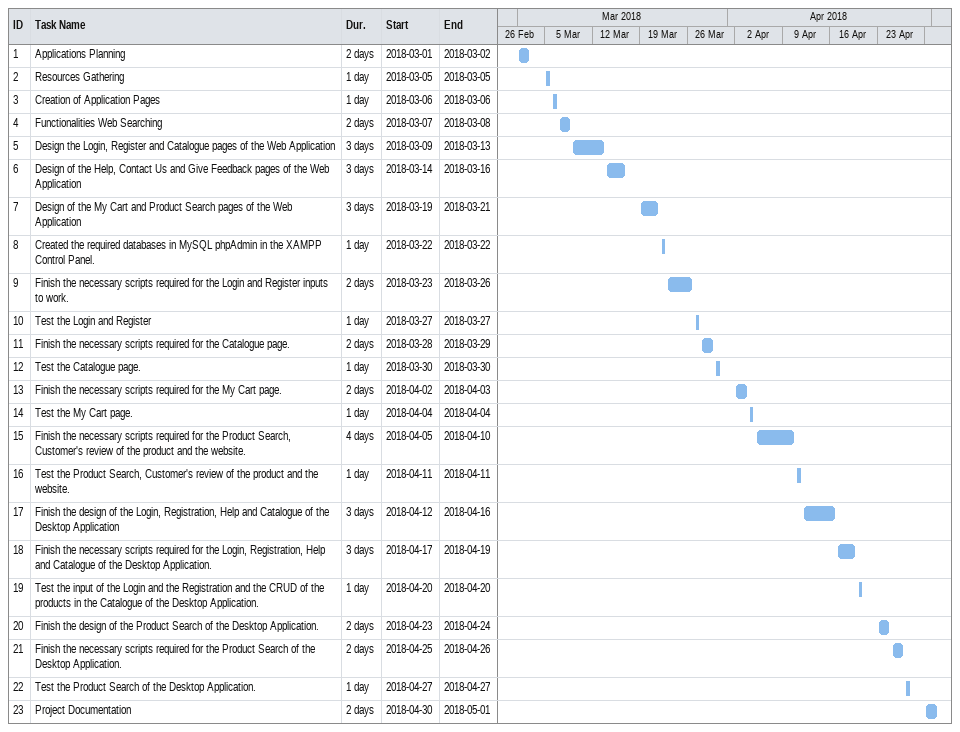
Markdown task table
| ID | Task | Duration | Start | Finish |
|---|---|---|---|---|
| 1 | Applications Planning | 2d | 2018-03-01 | 2018-03-02 |
| 2 | Resources Gathering | 1d | 2018-03-05 | 2018-03-05 |
| 3 | Creation of Application Pages | 1d | 2018-03-06 | 2018-03-06 |
| 4 | Functionalities Web Searching | 2d | 2018-03-07 | 2018-03-08 |
| 5 | Design the Login, Register and Catalogue pages of the Web Application | 3d | 2018-03-09 | 2018-03-13 |
| 6 | Design of the Help, Contact Us and Give Feedback pages of the Web Application | 3d | 2018-03-14 | 2018-03-16 |
| 7 | Design of the My Cart and Product Search pages of the Web Application | 3d | 2018-03-19 | 2018-03-21 |
| 8 | Created the required databases in MySQL phpAdmin in the XAMPP Control Panel. | 1d | 2018-03-22 | 2018-03-22 |
| 9 | Finish the necessary scripts required for the Login and Register inputs to work. | 2d | 2018-03-23 | 2018-03-26 |
| 10 | Test the Login and Register | 1d | 2018-03-27 | 2018-03-27 |
| 11 | Finish the necessary scripts required for the Catalogue page. | 2d | 2018-03-28 | 2018-03-29 |
| 12 | Test the Catalogue page. | 1d | 2018-03-30 | 2018-03-30 |
| 13 | Finish the necessary scripts required for the My Cart page. | 2d | 2018-04-02 | 2018-04-03 |
| 14 | Test the My Cart page. | 1d | 2018-04-04 | 2018-04-04 |
| 15 | Finish the necessary scripts required for the Product Search, Customer's review of the product and the website. | 4d | 2018-04-05 | 2018-04-10 |
| 16 | Test the Product Search, Customer's review of the product and the website. | 1d | 2018-04-11 | 2018-04-11 |
| 17 | Finish the design of the Login, Registration, Help and Catalogue of the Desktop Application | 3d | 2018-04-12 | 2018-04-16 |
| 18 | Finish the necessary scripts required for the Login, Registration, Help and Catalogue of the Desktop Application. | 3d | 2018-04-17 | 2018-04-19 |
| 19 | Test the input of the Login and the Registration and the CRUD of the products in the Catalogue of the Desktop Application. | 1d | 2018-04-20 | 2018-04-20 |
| 20 | Finish the design of the Product Search of the Desktop Application. | 2d | 2018-04-23 | 2018-04-24 |
| 21 | Finish the necessary scripts required for the Product Search of the Desktop Application. | 2d | 2018-04-25 | 2018-04-26 |
| 22 | Test the Product Search of the Desktop Application. | 1d | 2018-04-27 | 2018-04-27 |
| 23 | Project Documentation | 2d | 2018-04-30 | 2018-05-01 |
